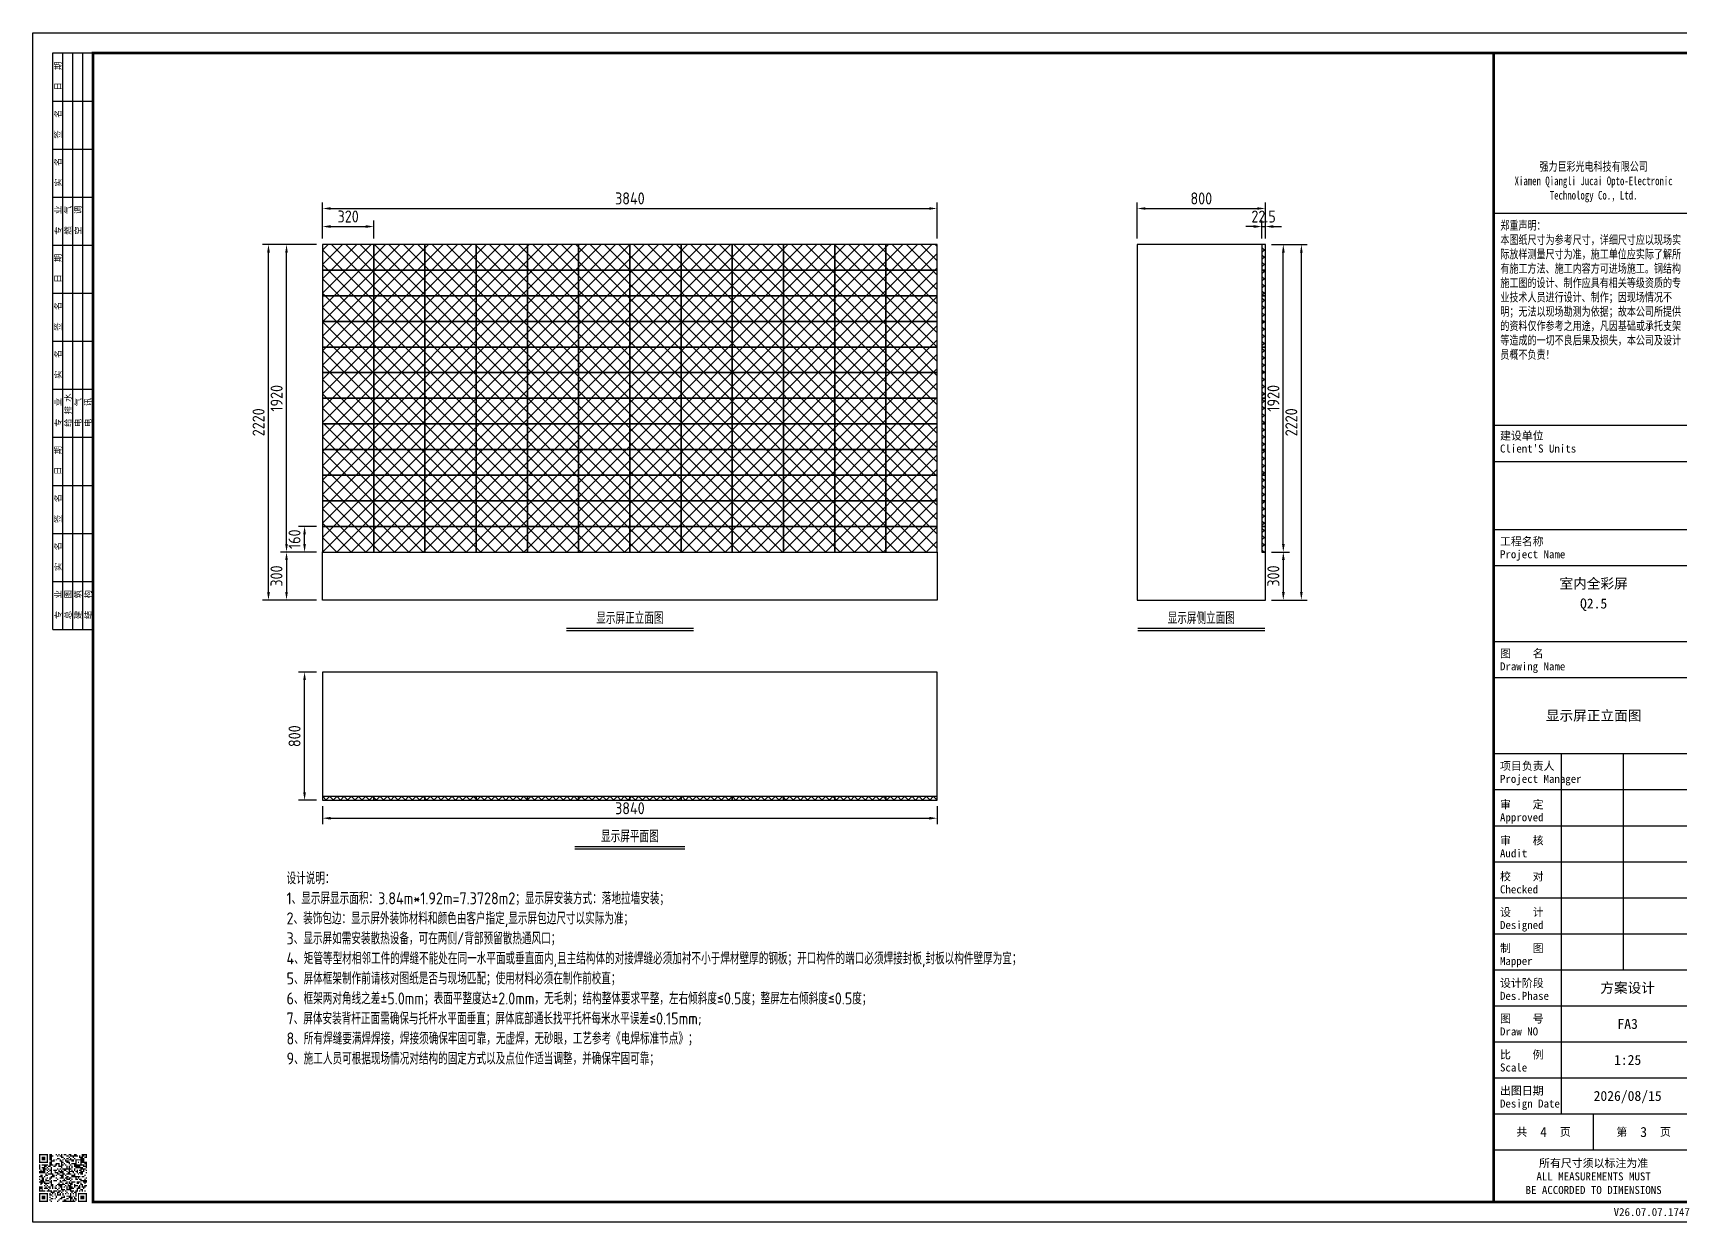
# Model space of a CAD drawing. Header units: millimetres. Extents: x -22809 to 19191, y -4184 to 3241.
# Drawn here: x -1809 to 8481, y -4184 to 3241 of the extents above; entities that cross this region are included whole.
import ezdxf
from ezdxf.enums import TextEntityAlignment as Align

# ---------------------------------------------------------------- set-up
doc = ezdxf.new("R2010")
doc.units = ezdxf.units.MM
doc.layers.add('ZGS09', color=8, linetype='Continuous')
doc.layers.add('会签栏框', color=4, linetype='Continuous')
doc.styles.add('ST', font='simsun.ttf', dxfattribs={"width": 0.75})
doc.styles.add('ZGS_CH', font='gbenor.shx', dxfattribs={"bigfont": 'gbcbig.shx'})
doc.dimstyles.new('25', dxfattribs={"dimscale": 25, "dimtxt": 3, "dimasz": 2, "dimexe": 1.5, "dimexo": 1.5, "dimgap": 1, "dimtad": 1, "dimdec": 4, "dimdsep": 46, "dimtxsty": 'ZGS_CH', "dimcen": 2.5, "dimdle": 1, "dimclrd": 3, "dimclre": 3, "dimclrt": 7, "dimazin": 3, "dimtfac": 1, "dimtix": 1, "dimtmove": 0, "dimatfit": 3, "dimarcsym": 0})

# ---------------------------------------------------------------- blocks, each defined once
blk = doc.blocks.new('*D6')
at = {"color": 3, "lineweight": -2}
for p, q in [((0, 1958), (0, 2070)), ((320, 1958), (320, 2070)), ((50, 2032), (270, 2032))]:
    blk.add_line(p, q, dxfattribs=at)
at = {"color": 3}
for points in [[(50, 2041), (50, 2024), (0, 2032)], [(270, 2024), (270, 2041), (320, 2032)]]:
    blk.add_solid(points, dxfattribs=at)
at = {"layer": 'Defpoints', "color": 0}
for p in [(320, 2032), (0, 1920), (320, 1920)]:
    blk.add_point(p, dxfattribs=at)
at = {"color": 7, "insert": (160, 2095), "char_height": 75, "attachment_point": 5, "style": 'ZGS_CH'}
blk.add_mtext('320', dxfattribs=at)
blk = doc.blocks.new('*D7')
at = {"color": 3, "lineweight": -2}
for p, q in [((0, 1958), (0, 2182)), ((3840, 1958), (3840, 2182)), ((50, 2145), (3790, 2145))]:
    blk.add_line(p, q, dxfattribs=at)
at = {"color": 3}
for points in [[(50, 2153), (50, 2137), (0, 2145)], [(3790, 2137), (3790, 2153), (3840, 2145)]]:
    blk.add_solid(points, dxfattribs=at)
at = {"layer": 'Defpoints', "color": 0}
for p in [(3840, 2145), (0, 1920), (3840, 1920)]:
    blk.add_point(p, dxfattribs=at)
at = {"color": 7, "insert": (1920, 2208), "char_height": 75, "attachment_point": 5, "style": 'ZGS_CH'}
blk.add_mtext('3840', dxfattribs=at)
blk = doc.blocks.new('*D8')
at = {"color": 3, "lineweight": -2}
for p, q in [((-38, 160), (-150, 160)), ((-112, 50), (-112, 110)), ((-38, 0), (-150, 0))]:
    blk.add_line(p, q, dxfattribs=at)
at = {"color": 3}
for points in [[(-104, 110), (-121, 110), (-112, 160)], [(-121, 50), (-104, 50), (-112, 0)]]:
    blk.add_solid(points, dxfattribs=at)
at = {"layer": 'Defpoints', "color": 0}
for p in [(-112, 160), (0, 160), (0, 0)]:
    blk.add_point(p, dxfattribs=at)
at = {"color": 7, "insert": (-175, 80), "char_height": 75, "attachment_point": 5, "rotation": 90, "style": 'ZGS_CH'}
blk.add_mtext('160', dxfattribs=at)
blk = doc.blocks.new('*D9')
at = {"color": 3, "lineweight": -2}
for p, q in [((-38, 1920), (-262, 1920)), ((-225, 50), (-225, 1870)), ((-38, 0), (-262, 0))]:
    blk.add_line(p, q, dxfattribs=at)
at = {"color": 3}
for points in [[(-217, 1870), (-233, 1870), (-225, 1920)], [(-233, 50), (-217, 50), (-225, 0)]]:
    blk.add_solid(points, dxfattribs=at)
at = {"layer": 'Defpoints', "color": 0}
for p in [(-225, 1920), (0, 1920), (0, 0)]:
    blk.add_point(p, dxfattribs=at)
at = {"color": 7, "insert": (-287, 960), "char_height": 75, "attachment_point": 5, "rotation": 90, "style": 'ZGS_CH'}
blk.add_mtext('1920', dxfattribs=at)
blk = doc.blocks.new('*D10')
at = {"color": 3, "lineweight": -2}
for p, q in [((-38, 0), (-262, 0)), ((-225, -50), (-225, -250)), ((-38, -300), (-262, -300))]:
    blk.add_line(p, q, dxfattribs=at)
at = {"color": 3}
for points in [[(-217, -50), (-233, -50), (-225, 0)], [(-233, -250), (-217, -250), (-225, -300)]]:
    blk.add_solid(points, dxfattribs=at)
at = {"layer": 'Defpoints', "color": 0}
for p in [(0, 0), (-225, -300), (0, -300)]:
    blk.add_point(p, dxfattribs=at)
at = {"color": 7, "insert": (-288, -150), "char_height": 75, "attachment_point": 5, "rotation": 90, "style": 'ZGS_CH'}
blk.add_mtext('300', dxfattribs=at)
blk = doc.blocks.new('*D11')
at = {"color": 3, "lineweight": -2}
for p, q in [((-38, 1920), (-375, 1920)), ((-338, -250), (-338, 1870)), ((-38, -300), (-375, -300))]:
    blk.add_line(p, q, dxfattribs=at)
at = {"color": 3}
for points in [[(-329, 1870), (-346, 1870), (-338, 1920)], [(-346, -250), (-329, -250), (-338, -300)]]:
    blk.add_solid(points, dxfattribs=at)
at = {"layer": 'Defpoints', "color": 0}
for p in [(-338, 1920), (0, 1920), (0, -300)]:
    blk.add_point(p, dxfattribs=at)
at = {"color": 7, "insert": (-400, 810), "char_height": 75, "attachment_point": 5, "rotation": 90, "style": 'ZGS_CH'}
blk.add_mtext('2220', dxfattribs=at)
blk = doc.blocks.new('*D12')
at = {"color": 3, "lineweight": -2}
for p, q in [((5928, 1920), (6040, 1920)), ((6002, 50), (6002, 1870)), ((5928, 0), (6040, 0))]:
    blk.add_line(p, q, dxfattribs=at)
at = {"color": 3}
for points in [[(6011, 1870), (5994, 1870), (6002, 1920)], [(5994, 50), (6011, 50), (6002, 0)]]:
    blk.add_solid(points, dxfattribs=at)
at = {"layer": 'Defpoints', "color": 0}
for p in [(5890, 1920), (6002, 1920), (5890, 0)]:
    blk.add_point(p, dxfattribs=at)
at = {"color": 7, "insert": (5940, 960), "char_height": 75, "attachment_point": 5, "rotation": 90, "style": 'ZGS_CH'}
blk.add_mtext('1920', dxfattribs=at)
blk = doc.blocks.new('*D13')
at = {"color": 3, "lineweight": -2}
for p, q in [((5928, 0), (6040, 0)), ((6002, -50), (6002, -250)), ((5928, -300), (6040, -300))]:
    blk.add_line(p, q, dxfattribs=at)
at = {"color": 3}
for points in [[(6011, -50), (5994, -50), (6002, 0)], [(5994, -250), (6011, -250), (6002, -300)]]:
    blk.add_solid(points, dxfattribs=at)
at = {"layer": 'Defpoints', "color": 0}
for p in [(5890, 0), (5890, -300), (6002, -300)]:
    blk.add_point(p, dxfattribs=at)
at = {"color": 7, "insert": (5940, -150), "char_height": 75, "attachment_point": 5, "rotation": 90, "style": 'ZGS_CH'}
blk.add_mtext('300', dxfattribs=at)
blk = doc.blocks.new('*D14')
at = {"color": 3, "lineweight": -2}
for p, q in [((5928, 1920), (6152, 1920)), ((6115, -250), (6115, 1870)), ((5928, -300), (6152, -300))]:
    blk.add_line(p, q, dxfattribs=at)
at = {"color": 3}
for points in [[(6123, 1870), (6107, 1870), (6115, 1920)], [(6107, -250), (6123, -250), (6115, -300)]]:
    blk.add_solid(points, dxfattribs=at)
at = {"layer": 'Defpoints', "color": 0}
for p in [(5890, 1920), (6115, 1920), (5890, -300)]:
    blk.add_point(p, dxfattribs=at)
at = {"color": 7, "insert": (6052, 810), "char_height": 75, "attachment_point": 5, "rotation": 90, "style": 'ZGS_CH'}
blk.add_mtext('2220', dxfattribs=at)
blk = doc.blocks.new('*D15')
at = {"color": 3, "lineweight": -2}
for p, q in [((5868, 1958), (5868, 2070)), ((5890, 1958), (5890, 2070)), ((5818, 2032), (5768, 2032)), ((5868, 2032), (5890, 2032)), ((5940, 2032), (5990, 2032))]:
    blk.add_line(p, q, dxfattribs=at)
at = {"color": 3}
for points in [[(5818, 2024), (5818, 2041), (5868, 2032)], [(5940, 2041), (5940, 2024), (5890, 2032)]]:
    blk.add_solid(points, dxfattribs=at)
at = {"layer": 'Defpoints', "color": 0}
for p in [(5890, 2032), (5868, 1920), (5890, 1920)]:
    blk.add_point(p, dxfattribs=at)
at = {"color": 7, "insert": (5879, 2095), "char_height": 75, "attachment_point": 5, "style": 'ZGS_CH'}
blk.add_mtext('22.5', dxfattribs=at)
blk = doc.blocks.new('*D16')
at = {"color": 3, "lineweight": -2}
for p, q in [((5090, 1958), (5090, 2182)), ((5890, 1958), (5890, 2182)), ((5140, 2145), (5840, 2145))]:
    blk.add_line(p, q, dxfattribs=at)
at = {"color": 3}
for points in [[(5140, 2153), (5140, 2137), (5090, 2145)], [(5840, 2137), (5840, 2153), (5890, 2145)]]:
    blk.add_solid(points, dxfattribs=at)
at = {"layer": 'Defpoints', "color": 0}
for p in [(5890, 2145), (5090, 1920), (5890, 1920)]:
    blk.add_point(p, dxfattribs=at)
at = {"color": 7, "insert": (5490, 2208), "char_height": 75, "attachment_point": 5, "style": 'ZGS_CH'}
blk.add_mtext('800', dxfattribs=at)
blk = doc.blocks.new('*D17')
at = {"color": 3, "lineweight": -2}
for p, q in [((0, -1588), (0, -1700)), ((3840, -1588), (3840, -1700)), ((50, -1662), (3790, -1662))]:
    blk.add_line(p, q, dxfattribs=at)
at = {"color": 3}
for points in [[(50, -1654), (50, -1671), (0, -1662)], [(3790, -1671), (3790, -1654), (3840, -1662)]]:
    blk.add_solid(points, dxfattribs=at)
at = {"layer": 'Defpoints', "color": 0}
for p in [(0, -1550), (3840, -1550), (3840, -1662)]:
    blk.add_point(p, dxfattribs=at)
at = {"color": 7, "insert": (1920, -1600), "char_height": 75, "attachment_point": 5, "style": 'ZGS_CH'}
blk.add_mtext('3840', dxfattribs=at)
blk = doc.blocks.new('*D18')
at = {"color": 3, "lineweight": -2}
for p, q in [((-38, -750), (-150, -750)), ((-112, -1500), (-112, -800)), ((-38, -1550), (-150, -1550))]:
    blk.add_line(p, q, dxfattribs=at)
at = {"color": 3}
for points in [[(-104, -800), (-121, -800), (-112, -750)], [(-121, -1500), (-104, -1500), (-112, -1550)]]:
    blk.add_solid(points, dxfattribs=at)
at = {"layer": 'Defpoints', "color": 0}
for p in [(-112, -750), (0, -750), (0, -1550)]:
    blk.add_point(p, dxfattribs=at)
at = {"color": 7, "insert": (-175, -1150), "char_height": 75, "attachment_point": 5, "rotation": 90, "style": 'ZGS_CH'}
blk.add_mtext('800', dxfattribs=at)
blk = doc.blocks.new('TK')
at = {"color": 4}
blk.add_lwpolyline([(0, 0), (-420, 0), (-420, 297), (0, 297)], close=True, dxfattribs=at)
at = {"color": 4, "const_width": 0.7}
blk.add_lwpolyline([(-5, 5), (-405, 5), (-405, 292), (-5, 292)], close=True, dxfattribs=at)
blk.add_lwpolyline([(-55, 5), (-55, 292)], dxfattribs=at)
at = {"color": 4}
for points in [[(-55, 252), (-5, 252)], [(-55, 199), (-5, 199)], [(-55, 190), (-5, 190)], [(-55, 173), (-5, 173)], [(-55, 164), (-5, 164)], [(-55, 145), (-5, 145)], [(-55, 136), (-5, 136)], [(-55, 117), (-5, 117)], [(-38, 27), (-38, 117)], [(-22.5, 63), (-22.5, 117)], [(-55, 108), (-5, 108)], [(-55, 99), (-5, 99)], [(-55, 90), (-5, 90)], [(-55, 81), (-5, 81)], [(-55, 72), (-5, 72)], [(-55, 63), (-5, 63)], [(-55, 54), (-5, 54)], [(-55, 45), (-5, 45)], [(-55, 36), (-5, 36)], [(-55, 27), (-5, 27)], [(-30, 18), (-30, 27)], [(-55, 18), (-5, 18)]]:
    blk.add_lwpolyline(points, dxfattribs=at)
at = {"color": 0, "const_width": 0.324}
for points in [[(-418.5, 16.84), (-416.23, 16.84)], [(-418.5, 16.51), (-418.18, 16.51)], [(-416.55, 16.51), (-416.23, 16.51)], [(-415.91, 16.84), (-415.26, 16.84)], [(-415.91, 16.51), (-414.93, 16.51)], [(-414.28, 16.84), (-413.96, 16.84)], [(-413.96, 16.51), (-413.64, 16.51)], [(-413.64, 16.84), (-413.31, 16.84)], [(-413.31, 16.51), (-412.66, 16.51)], [(-412.99, 16.84), (-412.66, 16.84)], [(-412.34, 16.84), (-411.69, 16.84)], [(-411.69, 16.51), (-411.04, 16.51)], [(-411.04, 16.84), (-410.39, 16.84)], [(-410.72, 16.51), (-408.77, 16.51)], [(-409.74, 16.84), (-409.09, 16.84)], [(-408.45, 16.51), (-408.12, 16.51)], [(-407.8, 16.84), (-406.5, 16.84)], [(-407.8, 16.51), (-407.15, 16.51)], [(-406.82, 16.51), (-406.5, 16.51)], [(-418.5, 16.19), (-418.18, 16.19)], [(-418.5, 15.86), (-418.18, 15.86)], [(-418.5, 15.54), (-418.18, 15.54)], [(-418.5, 15.22), (-418.18, 15.22)], [(-418.5, 14.89), (-416.23, 14.89)], [(-418.5, 14.24), (-418.18, 14.24)], [(-418.5, 13.92), (-418.18, 13.92)], [(-418.5, 13.59), (-418.18, 13.59)], [(-418.5, 13.27), (-418.18, 13.27)], [(-418.5, 12.62), (-416.88, 12.62)], [(-418.5, 12.3), (-416.88, 12.3)], [(-418.18, 12.95), (-417.85, 12.95)], [(-417.85, 16.19), (-416.88, 16.19)], [(-417.85, 15.86), (-416.88, 15.86)], [(-417.85, 15.54), (-416.88, 15.54)], [(-417.85, 14.24), (-416.23, 14.24)], [(-417.85, 13.59), (-416.88, 13.59)], [(-417.53, 13.27), (-416.55, 13.27)], [(-417.53, 12.95), (-416.88, 12.95)], [(-417.2, 13.92), (-416.55, 13.92)], [(-416.55, 16.19), (-416.23, 16.19)], [(-416.55, 15.86), (-416.23, 15.86)], [(-416.55, 15.54), (-416.23, 15.54)], [(-416.55, 15.22), (-416.23, 15.22)], [(-416.55, 13.59), (-416.23, 13.59)], [(-416.55, 12.95), (-416.23, 12.95)], [(-416.55, 12.3), (-416.23, 12.3)], [(-416.23, 13.92), (-415.58, 13.92)], [(-416.23, 13.27), (-415.91, 13.27)], [(-416.23, 12.62), (-415.91, 12.62)], [(-415.91, 16.19), (-415.26, 16.19)], [(-415.91, 15.86), (-415.26, 15.86)], [(-415.91, 15.54), (-415.26, 15.54)], [(-415.91, 14.89), (-415.26, 14.89)], [(-415.91, 14.57), (-415.26, 14.57)], [(-415.91, 14.24), (-414.93, 14.24)], [(-415.91, 12.95), (-415.26, 12.95)], [(-415.58, 15.22), (-414.61, 15.22)], [(-415.58, 13.59), (-415.26, 13.59)], [(-415.58, 13.27), (-415.26, 13.27)], [(-415.58, 12.62), (-415.26, 12.62)], [(-415.58, 12.3), (-415.26, 12.3)], [(-414.93, 15.54), (-414.61, 15.54)], [(-414.93, 13.92), (-414.28, 13.92)], [(-414.93, 12.95), (-413.96, 12.95)], [(-414.61, 14.24), (-413.96, 14.24)], [(-414.61, 12.62), (-414.28, 12.62)], [(-414.61, 12.3), (-413.64, 12.3)], [(-414.28, 15.54), (-413.96, 15.54)], [(-414.28, 14.57), (-413.31, 14.57)], [(-413.96, 15.86), (-413.31, 15.86)], [(-413.96, 13.27), (-413.64, 13.27)], [(-413.64, 14.24), (-413.31, 14.24)], [(-413.64, 13.92), (-412.66, 13.92)], [(-413.64, 12.95), (-413.31, 12.95)], [(-413.64, 12.62), (-412.34, 12.62)], [(-413.31, 15.54), (-412.99, 15.54)], [(-413.31, 15.22), (-412.66, 15.22)], [(-413.31, 13.27), (-412.99, 13.27)], [(-413.31, 12.3), (-412.34, 12.3)], [(-412.99, 16.19), (-412.34, 16.19)], [(-412.99, 14.89), (-412.34, 14.89)], [(-412.99, 14.57), (-412.66, 14.57)], [(-412.99, 14.24), (-412.34, 14.24)], [(-412.99, 13.59), (-412.66, 13.59)], [(-412.99, 12.95), (-412.66, 12.95)], [(-412.66, 15.54), (-412.34, 15.54)], [(-412.66, 13.27), (-410.39, 13.27)], [(-412.34, 15.86), (-412.01, 15.86)], [(-412.34, 14.57), (-412.01, 14.57)], [(-412.34, 12.95), (-411.69, 12.95)], [(-412.01, 15.54), (-411.69, 15.54)], [(-412.01, 15.22), (-411.04, 15.22)], [(-412.01, 14.24), (-411.69, 14.24)], [(-411.69, 15.86), (-411.04, 15.86)], [(-411.69, 14.89), (-410.72, 14.89)], [(-411.69, 13.92), (-411.36, 13.92)], [(-411.69, 13.59), (-411.36, 13.59)], [(-411.69, 12.62), (-411.36, 12.62)], [(-411.36, 12.3), (-410.72, 12.3)], [(-411.04, 16.19), (-410.72, 16.19)], [(-411.04, 15.54), (-409.74, 15.54)], [(-411.04, 14.57), (-410.72, 14.57)], [(-411.04, 13.92), (-410.72, 13.92)], [(-411.04, 13.59), (-410.72, 13.59)], [(-411.04, 12.95), (-410.72, 12.95)], [(-411.04, 12.62), (-409.74, 12.62)], [(-410.72, 15.86), (-410.39, 15.86)], [(-410.72, 14.24), (-410.39, 14.24)], [(-410.39, 15.22), (-409.74, 15.22)], [(-410.39, 14.57), (-409.09, 14.57)], [(-410.39, 13.92), (-410.07, 13.92)], [(-410.39, 13.59), (-410.07, 13.59)], [(-410.39, 12.95), (-410.07, 12.95)], [(-410.07, 16.19), (-409.74, 16.19)], [(-410.07, 12.3), (-409.74, 12.3)], [(-409.74, 15.86), (-409.42, 15.86)], [(-409.74, 14.24), (-407.15, 14.24)], [(-409.74, 13.92), (-408.12, 13.92)], [(-409.74, 13.27), (-409.42, 13.27)], [(-409.74, 12.95), (-409.42, 12.95)], [(-409.42, 15.54), (-407.15, 15.54)], [(-409.42, 15.22), (-409.09, 15.22)], [(-409.42, 14.89), (-409.09, 14.89)], [(-409.42, 13.59), (-407.47, 13.59)], [(-409.42, 12.62), (-408.77, 12.62)], [(-409.09, 12.95), (-408.77, 12.95)], [(-409.09, 12.3), (-408.77, 12.3)], [(-408.77, 14.89), (-408.45, 14.89)], [(-408.45, 16.19), (-407.47, 16.19)], [(-408.45, 12.95), (-407.8, 12.95)], [(-408.45, 12.3), (-407.47, 12.3)], [(-408.12, 15.86), (-407.15, 15.86)], [(-408.12, 15.22), (-407.15, 15.22)], [(-408.12, 14.89), (-406.5, 14.89)], [(-408.12, 14.57), (-407.8, 14.57)], [(-408.12, 13.27), (-406.82, 13.27)], [(-408.12, 12.62), (-407.15, 12.62)], [(-407.47, 13.92), (-406.5, 13.92)], [(-407.47, 12.95), (-407.15, 12.95)], [(-407.15, 16.19), (-406.5, 16.19)], [(-407.15, 14.57), (-406.5, 14.57)], [(-406.82, 14.24), (-406.5, 14.24)], [(-406.82, 13.59), (-406.5, 13.59)], [(-406.82, 12.95), (-406.5, 12.95)], [(-406.82, 12.3), (-406.5, 12.3)], [(-418.5, 11.32), (-417.53, 11.32)], [(-418.5, 10.68), (-418.18, 10.68)], [(-418.5, 10.03), (-416.88, 10.03)], [(-418.5, 8.73), (-417.53, 8.73)], [(-418.5, 8.41), (-417.53, 8.41)], [(-418.5, 8.08), (-418.18, 8.08)], [(-418.18, 11.65), (-417.53, 11.65)], [(-418.18, 10.35), (-417.2, 10.35)], [(-418.18, 9.7), (-417.53, 9.7)], [(-418.18, 9.38), (-417.85, 9.38)], [(-417.85, 11), (-417.2, 11)], [(-417.85, 10.68), (-417.2, 10.68)], [(-417.85, 8.08), (-417.53, 8.08)], [(-417.2, 11.32), (-416.88, 11.32)], [(-417.2, 9.7), (-415.91, 9.7)], [(-417.2, 9.05), (-416.88, 9.05)], [(-417.2, 8.41), (-416.23, 8.41)], [(-416.88, 11.97), (-416.55, 11.97)], [(-416.88, 11.65), (-416.23, 11.65)], [(-416.88, 10.68), (-416.55, 10.68)], [(-416.88, 10.35), (-415.91, 10.35)], [(-416.88, 9.38), (-416.55, 9.38)], [(-416.88, 8.73), (-416.55, 8.73)], [(-416.55, 11), (-416.23, 11)], [(-416.55, 9.05), (-416.23, 9.05)], [(-416.23, 11.97), (-414.93, 11.97)], [(-416.23, 8.73), (-415.58, 8.73)], [(-416.23, 8.08), (-415.91, 8.08)], [(-415.91, 11), (-415.26, 11)], [(-415.91, 10.68), (-415.58, 10.68)], [(-415.91, 10.03), (-415.26, 10.03)], [(-415.91, 8.41), (-415.58, 8.41)], [(-415.58, 11.32), (-414.61, 11.32)], [(-415.58, 10.35), (-415.26, 10.35)], [(-415.58, 9.7), (-415.26, 9.7)], [(-415.58, 9.38), (-414.93, 9.38)], [(-415.58, 9.05), (-414.93, 9.05)], [(-415.26, 11.65), (-414.61, 11.65)], [(-415.26, 8.73), (-414.93, 8.73)], [(-415.26, 8.41), (-414.93, 8.41)], [(-414.93, 10.35), (-413.96, 10.35)], [(-414.61, 8.73), (-414.28, 8.73)], [(-414.61, 8.41), (-413.96, 8.41)], [(-414.28, 11.65), (-413.96, 11.65)], [(-414.28, 11), (-413.96, 11)], [(-414.28, 9.05), (-413.96, 9.05)], [(-413.96, 11.97), (-413.31, 11.97)], [(-413.96, 10.68), (-413.64, 10.68)], [(-413.96, 9.38), (-412.01, 9.38)], [(-413.96, 8.08), (-413.64, 8.08)], [(-413.64, 9.7), (-413.31, 9.7)], [(-413.64, 9.05), (-412.66, 9.05)], [(-413.64, 8.41), (-413.31, 8.41)], [(-413.31, 11.65), (-412.34, 11.65)], [(-413.31, 11), (-412.34, 11)], [(-413.31, 10.35), (-412.99, 10.35)], [(-413.31, 10.03), (-412.66, 10.03)], [(-413.31, 8.73), (-412.66, 8.73)], [(-412.99, 11.32), (-412.34, 11.32)], [(-412.99, 8.41), (-412.66, 8.41)], [(-412.99, 8.08), (-412.01, 8.08)], [(-412.66, 11.97), (-412.01, 11.97)], [(-412.66, 10.35), (-411.69, 10.35)], [(-412.66, 9.7), (-412.34, 9.7)], [(-412.34, 10.68), (-412.01, 10.68)], [(-412.34, 8.73), (-412.01, 8.73)], [(-412.01, 11.65), (-411.69, 11.65)], [(-412.01, 11), (-411.36, 11)], [(-412.01, 9.7), (-411.36, 9.7)], [(-412.01, 9.05), (-411.69, 9.05)], [(-411.69, 11.97), (-410.39, 11.97)], [(-411.69, 11.32), (-411.04, 11.32)], [(-411.69, 10.68), (-410.72, 10.68)], [(-411.69, 10.03), (-411.36, 10.03)], [(-411.69, 8.73), (-411.36, 8.73)], [(-411.69, 8.41), (-411.36, 8.41)], [(-411.69, 8.08), (-410.39, 8.08)], [(-411.36, 9.38), (-411.04, 9.38)], [(-411.36, 9.05), (-410.39, 9.05)], [(-411.04, 11), (-410.39, 11)], [(-411.04, 10.03), (-410.72, 10.03)], [(-411.04, 9.7), (-410.07, 9.7)], [(-411.04, 8.73), (-410.07, 8.73)], [(-411.04, 8.41), (-409.74, 8.41)], [(-410.72, 10.35), (-410.39, 10.35)], [(-410.72, 9.38), (-410.07, 9.38)], [(-410.39, 11.65), (-409.42, 11.65)], [(-410.39, 11.32), (-408.12, 11.32)], [(-410.39, 10.68), (-410.07, 10.68)], [(-410.39, 10.03), (-409.42, 10.03)], [(-409.74, 11.97), (-409.42, 11.97)], [(-409.74, 9.38), (-409.42, 9.38)], [(-409.74, 9.05), (-408.77, 9.05)], [(-409.74, 8.73), (-409.42, 8.73)], [(-409.42, 11), (-409.09, 11)], [(-409.42, 10.68), (-408.77, 10.68)], [(-409.09, 10.03), (-408.12, 10.03)], [(-409.09, 9.7), (-408.45, 9.7)], [(-409.09, 8.41), (-408.12, 8.41)], [(-409.09, 8.08), (-408.77, 8.08)], [(-408.77, 11.97), (-408.45, 11.97)], [(-408.77, 11), (-408.45, 11)], [(-408.77, 8.73), (-408.12, 8.73)], [(-408.45, 10.68), (-407.8, 10.68)], [(-408.45, 9.05), (-408.12, 9.05)], [(-408.12, 11.97), (-407.47, 11.97)], [(-408.12, 10.35), (-406.5, 10.35)], [(-408.12, 9.7), (-407.8, 9.7)], [(-408.12, 9.38), (-407.47, 9.38)], [(-408.12, 8.08), (-407.47, 8.08)], [(-407.8, 11.32), (-407.15, 11.32)], [(-407.8, 9.05), (-407.47, 9.05)], [(-407.8, 8.73), (-406.82, 8.73)], [(-407.47, 10.03), (-406.5, 10.03)], [(-407.47, 8.41), (-407.15, 8.41)], [(-407.15, 11.65), (-406.82, 11.65)], [(-407.15, 10.68), (-406.82, 10.68)], [(-407.15, 9.7), (-406.82, 9.7)], [(-407.15, 9.05), (-406.5, 9.05)], [(-406.82, 11), (-406.5, 11)], [(-418.5, 7.76), (-416.88, 7.76)], [(-418.5, 7.11), (-416.23, 7.11)], [(-418.5, 6.78), (-418.18, 6.78)], [(-418.5, 6.46), (-418.18, 6.46)], [(-418.5, 6.14), (-418.18, 6.14)], [(-418.5, 5.81), (-418.18, 5.81)], [(-418.5, 5.49), (-418.18, 5.49)], [(-418.5, 5.16), (-416.23, 5.16)], [(-417.85, 6.46), (-416.88, 6.46)], [(-417.85, 6.14), (-416.88, 6.14)], [(-417.85, 5.81), (-416.88, 5.81)], [(-416.55, 7.76), (-415.26, 7.76)], [(-416.55, 6.78), (-416.23, 6.78)], [(-416.55, 6.46), (-416.23, 6.46)], [(-416.55, 6.14), (-416.23, 6.14)], [(-416.55, 5.81), (-416.23, 5.81)], [(-416.55, 5.49), (-416.23, 5.49)], [(-415.91, 7.11), (-415.58, 7.11)], [(-415.91, 6.78), (-415.26, 6.78)], [(-415.91, 6.14), (-415.58, 6.14)], [(-415.91, 5.49), (-415.58, 5.49)], [(-415.58, 7.43), (-414.61, 7.43)], [(-415.58, 5.81), (-414.93, 5.81)], [(-415.58, 5.16), (-415.26, 5.16)], [(-415.26, 7.11), (-414.93, 7.11)], [(-415.26, 6.46), (-414.93, 6.46)], [(-414.93, 7.76), (-413.96, 7.76)], [(-414.61, 7.11), (-414.28, 7.11)], [(-414.61, 6.78), (-414.28, 6.78)], [(-414.61, 5.81), (-414.28, 5.81)], [(-414.28, 6.46), (-413.96, 6.46)], [(-414.28, 6.14), (-413.96, 6.14)], [(-413.96, 7.43), (-413.31, 7.43)], [(-413.96, 7.11), (-413.64, 7.11)], [(-413.96, 6.78), (-412.99, 6.78)], [(-413.96, 5.16), (-413.64, 5.16)], [(-413.64, 7.76), (-412.99, 7.76)], [(-413.64, 5.49), (-413.31, 5.49)], [(-413.31, 7.11), (-412.99, 7.11)], [(-413.31, 5.81), (-412.66, 5.81)], [(-412.99, 7.43), (-412.66, 7.43)], [(-412.99, 6.14), (-412.01, 6.14)], [(-412.66, 7.76), (-412.34, 7.76)], [(-412.66, 7.11), (-412.34, 7.11)], [(-412.66, 6.78), (-412.34, 6.78)], [(-412.66, 5.16), (-409.42, 5.16)], [(-412.34, 6.46), (-412.01, 6.46)], [(-412.34, 5.49), (-411.69, 5.49)], [(-412.01, 7.76), (-411.69, 7.76)], [(-412.01, 7.11), (-411.69, 7.11)], [(-411.69, 7.43), (-411.36, 7.43)], [(-411.69, 6.46), (-410.39, 6.46)], [(-411.69, 5.81), (-411.04, 5.81)], [(-411.36, 7.11), (-411.04, 7.11)], [(-411.04, 6.14), (-410.07, 6.14)], [(-410.72, 7.76), (-409.74, 7.76)], [(-410.72, 7.11), (-410.39, 7.11)], [(-410.72, 6.78), (-410.39, 6.78)], [(-410.72, 5.81), (-410.07, 5.81)], [(-410.72, 5.49), (-410.39, 5.49)], [(-410.39, 7.43), (-410.07, 7.43)], [(-410.07, 7.11), (-409.74, 7.11)], [(-410.07, 6.46), (-409.74, 6.46)], [(-410.07, 5.49), (-409.74, 5.49)], [(-409.74, 7.43), (-409.09, 7.43)], [(-409.74, 6.14), (-409.42, 6.14)], [(-409.74, 5.81), (-409.09, 5.81)], [(-409.42, 7.76), (-408.77, 7.76)], [(-409.42, 7.11), (-409.09, 7.11)], [(-409.42, 6.78), (-409.09, 6.78)], [(-409.42, 6.46), (-409.09, 6.46)], [(-409.42, 5.49), (-409.09, 5.49)], [(-408.77, 7.11), (-406.5, 7.11)], [(-408.77, 6.78), (-408.45, 6.78)], [(-408.77, 6.46), (-408.45, 6.46)], [(-408.77, 6.14), (-408.45, 6.14)], [(-408.77, 5.81), (-408.45, 5.81)], [(-408.77, 5.49), (-408.45, 5.49)], [(-408.77, 5.16), (-406.5, 5.16)], [(-408.45, 7.76), (-408.12, 7.76)], [(-408.12, 6.46), (-407.15, 6.46)], [(-408.12, 6.14), (-407.15, 6.14)], [(-408.12, 5.81), (-407.15, 5.81)], [(-407.8, 7.76), (-407.47, 7.76)], [(-407.15, 7.76), (-406.82, 7.76)], [(-406.82, 6.78), (-406.5, 6.78)], [(-406.82, 6.46), (-406.5, 6.46)], [(-406.82, 6.14), (-406.5, 6.14)], [(-406.82, 5.81), (-406.5, 5.81)], [(-406.82, 5.49), (-406.5, 5.49)]]:
    blk.add_lwpolyline(points, dxfattribs=at)
at = {"layer": '会签栏框', "color": 4}
for points in [[(-415, 148), (-415, 292)], [(-415, 292), (-405, 292)], [(-412.5, 148), (-412.5, 292)], [(-410, 148), (-410, 292)], [(-407.5, 148), (-407.5, 292)], [(-415, 280), (-405, 280)], [(-415, 268), (-405, 268)], [(-415, 256), (-405, 256)], [(-415, 244), (-405, 244)], [(-415, 232), (-405, 232)], [(-415, 220), (-405, 220)], [(-415, 208), (-405, 208)], [(-415, 196), (-405, 196)], [(-415, 184), (-405, 184)], [(-415, 172), (-405, 172)], [(-415, 160), (-405, 160)], [(-415, 148), (-405, 148)]]:
    blk.add_lwpolyline(points, dxfattribs=at)
at = {"color": 4, "style": 'ST'}
for s, p in [('建设单位', (-53.4, 195.4)), ("Client'S Units", (-53.4, 192.2)), ('工程名称', (-53.4, 169)), ('Project Name', (-53.4, 165.8)), ('图    名', (-53.4, 141)), ('Drawing Name', (-53.4, 137.8)), ('项目负责人', (-53.4, 112.9)), ('Project Manager', (-53.4, 109.7)), ('审    定', (-53.4, 103.3)), ('Approved', (-53.4, 100.1)), ('审    核', (-53.4, 94.3)), ('Audit', (-53.4, 91.1)), ('校    对', (-53.4, 85.3)), ('Checked', (-53.4, 82.1)), ('设    计', (-53.4, 76.4)), ('Designed', (-53.4, 73.2)), ('制    图', (-53.4, 67.4)), ('Mapper', (-53.4, 64.2)), ('设计阶段', (-53.4, 58.7)), ('Des.Phase', (-53.4, 55.5)), ('图    号', (-53.4, 49.8)), ('Draw NO', (-53.4, 46.6)), ('比    例', (-53.4, 40.8)), ('Scale', (-53.4, 37.6)), ('出图日期', (-53.4, 31.8)), ('Design Date', (-53.4, 28.6)), ('V26.07.07.1747', (-25, 1.5))]:
    blk.add_text(s, height=2, dxfattribs=at).set_placement(p)
for s, p in [('共      页', (-42.5, 22.5)), ('第      页', (-17.5, 22.5))]:
    blk.add_text(s, height=2, dxfattribs=at).set_placement(p, align=Align.MIDDLE_CENTER)
blk.add_text('202600000', height=2, rotation=90, dxfattribs=at).set_placement((-1.5, 5))
for s, p in [('ALL MEASUREMENTS MUST', (-30, 10.4)), ('所有尺寸须以标注为准', (-30, 13.7)), ('BE ACCORDED TO DIMENSIONS', (-30, 7))]:
    blk.add_text(s, height=2, dxfattribs=at).set_placement(p, align=Align.CENTER)
at = {"color": 4, "char_height": 2.15, "style": 'ST'}
for s, insert, width, attachment_point in [('强力巨彩光电科技有限公司\\PXiamen Qiangli Jucai Opto-Electronic Technology Co., Ltd.', (-30, 259.7), 50, 5), ('郑重声明：\\P本图纸尺寸为参考尺寸，详细尺寸应以现场实际放样测量尺寸为准，施工单位应实际了解所有施工方法、施工内容方可进场施工。钢结构施工图的设计、制作应具有相关等级资质的专业技术人员进行设计、制作；因现场情况不明；无法以现场勘测为依据；故本公司所提供的资料仅作参考之用途，凡因基础或承托支架等造成的一切不良后果及损失，本公司及设计员概不负责！', (-53.3, 250), 46.8, 1)]:
    blk.add_mtext(s, dxfattribs=dict(at, insert=insert, width=width, attachment_point=attachment_point))
at = {"color": 4, "style": 'ST'}
for tag, p in [('建设单位', (-30, 181.5)), ('工程名称1', (-30, 159.5)), ('工程名称2', (-30, 154.5)), ('工程名称3', (-30, 149.5)), ('图名', (-30, 126.5)), ('设计阶段', (-21.5, 58.5)), ('图号', (-21.5, 49.5)), ('比例', (-21.5, 40.5)), ('出图日期', (-21.5, 31.5)), ('总页', (-42.5, 22.5)), ('页码', (-17.5, 22.5))]:
    blk.add_attdef(tag, text='', height=2.5, dxfattribs=at).set_placement(p, align=Align.MIDDLE_CENTER)
at = {"layer": '会签栏框', "color": 4, "style": 'ST'}
for s, p in [('日   期', (-413, 282.6)), ('签   名', (-413, 270.6)), ('实   名', (-413, 258.6)), ('专   业', (-413, 246.6)), ('燃   气', (-410.5, 246.6)), ('空   调', (-408, 246.6)), ('日   期', (-413, 234.6)), ('签   名', (-413, 222.6)), ('实   名', (-413, 210.6)), ('给 排 水', (-410.5, 198.6)), ('专   业', (-413, 198.6)), ('电   气', (-408, 198.6)), ('电   讯', (-405.5, 198.6)), ('日   期', (-413, 186.6)), ('签   名', (-413, 174.6)), ('实   名', (-413, 162.6)), ('专   业', (-413, 150.6)), ('总   图', (-410.5, 150.6)), ('建   筑', (-408, 150.6)), ('结   构', (-405.5, 150.6))]:
    blk.add_text(s, height=1.5, rotation=90, dxfattribs=at).set_placement(p)

msp = doc.modelspace()

# ---------------------------------------------------------------- hatches: boundary and pattern name
at = {"true_color": 0x0000ff}
h = msp.add_hatch(dxfattribs=at)
h.set_pattern_fill('ANSI37', color=5, scale=20)
h.paths.add_polyline_path([(0, 0), (3840, 0), (3840, 1920), (0, 1920)])
h = msp.add_hatch(dxfattribs=at)
h.set_pattern_fill('ANSI37', color=5, scale=10)
h.paths.add_polyline_path([(5867.5, 0), (5890, 0), (5890, 1920), (5867.5, 1920)])
h = msp.add_hatch(dxfattribs=at)
h.set_pattern_fill('ANSI37', color=5, scale=10)
h.paths.add_polyline_path([(0, -1550), (3840, -1550), (3840, -1527.5), (0, -1527.5)])

# ---------------------------------------------------------------- linework, layer by layer
at = {"color": 6}
for p, q in [((1523.28786, -475.43656), (2316.71214, -475.43656)), ((1523.28786, -490.43656), (2316.71214, -490.43656)), ((5093.28786, -475.43656), (5886.71214, -475.43656)), ((5093.28786, -490.43656), (5886.71214, -490.43656)), ((1575.67531, -1837.93656), (2264.32469, -1837.93656)), ((1575.67531, -1852.93656), (2264.32469, -1852.93656))]:
    msp.add_line(p, q, dxfattribs=at)
for points in [[(0, 0), (3840, 0), (3840, 1920), (0, 1920)], [(5090, -300), (5890, -300), (5890, 1920), (5090, 1920)], [(5867.5, 0), (5890, 0), (5890, 1920), (5867.5, 1920)], [(0, 0), (3840, 0), (3840, -300), (0, -300)], [(0, -1550), (3840, -1550), (3840, -750), (0, -750)], [(0, -1550), (3840, -1550), (3840, -1527.5), (0, -1527.5)]]:
    msp.add_lwpolyline(points, close=True)
at = {"layer": 'ZGS09'}
for points in [[(0, 1760), (320, 1760), (320, 1920), (0, 1920)], [(320, 1760), (640, 1760), (640, 1920), (320, 1920)], [(640, 1760), (960, 1760), (960, 1920), (640, 1920)], [(960, 1760), (1280, 1760), (1280, 1920), (960, 1920)], [(1280, 1760), (1600, 1760), (1600, 1920), (1280, 1920)], [(1600, 1760), (1920, 1760), (1920, 1920), (1600, 1920)], [(1920, 1760), (2240, 1760), (2240, 1920), (1920, 1920)], [(2240, 1760), (2560, 1760), (2560, 1920), (2240, 1920)], [(2560, 1760), (2880, 1760), (2880, 1920), (2560, 1920)], [(2880, 1760), (3200, 1760), (3200, 1920), (2880, 1920)], [(3200, 1760), (3520, 1760), (3520, 1920), (3200, 1920)], [(3520, 1760), (3840, 1760), (3840, 1920), (3520, 1920)], [(5867.5, 1760), (5890, 1760), (5890, 1920), (5867.5, 1920)], [(0, 1600), (320, 1600), (320, 1760), (0, 1760)], [(320, 1600), (640, 1600), (640, 1760), (320, 1760)], [(640, 1600), (960, 1600), (960, 1760), (640, 1760)], [(960, 1600), (1280, 1600), (1280, 1760), (960, 1760)], [(1280, 1600), (1600, 1600), (1600, 1760), (1280, 1760)], [(1600, 1600), (1920, 1600), (1920, 1760), (1600, 1760)], [(1920, 1600), (2240, 1600), (2240, 1760), (1920, 1760)], [(2240, 1600), (2560, 1600), (2560, 1760), (2240, 1760)], [(2560, 1600), (2880, 1600), (2880, 1760), (2560, 1760)], [(2880, 1600), (3200, 1600), (3200, 1760), (2880, 1760)], [(3200, 1600), (3520, 1600), (3520, 1760), (3200, 1760)], [(3520, 1600), (3840, 1600), (3840, 1760), (3520, 1760)], [(5867.5, 1600), (5890, 1600), (5890, 1760), (5867.5, 1760)], [(0, 1440), (320, 1440), (320, 1600), (0, 1600)], [(320, 1440), (640, 1440), (640, 1600), (320, 1600)], [(640, 1440), (960, 1440), (960, 1600), (640, 1600)], [(960, 1440), (1280, 1440), (1280, 1600), (960, 1600)], [(1280, 1440), (1600, 1440), (1600, 1600), (1280, 1600)], [(1600, 1440), (1920, 1440), (1920, 1600), (1600, 1600)], [(1920, 1440), (2240, 1440), (2240, 1600), (1920, 1600)], [(2240, 1440), (2560, 1440), (2560, 1600), (2240, 1600)], [(2560, 1440), (2880, 1440), (2880, 1600), (2560, 1600)], [(2880, 1440), (3200, 1440), (3200, 1600), (2880, 1600)], [(3200, 1440), (3520, 1440), (3520, 1600), (3200, 1600)], [(3520, 1440), (3840, 1440), (3840, 1600), (3520, 1600)], [(5867.5, 1440), (5890, 1440), (5890, 1600), (5867.5, 1600)], [(0, 1280), (320, 1280), (320, 1440), (0, 1440)], [(320, 1280), (640, 1280), (640, 1440), (320, 1440)], [(640, 1280), (960, 1280), (960, 1440), (640, 1440)], [(960, 1280), (1280, 1280), (1280, 1440), (960, 1440)], [(1280, 1280), (1600, 1280), (1600, 1440), (1280, 1440)], [(1600, 1280), (1920, 1280), (1920, 1440), (1600, 1440)], [(1920, 1280), (2240, 1280), (2240, 1440), (1920, 1440)], [(2240, 1280), (2560, 1280), (2560, 1440), (2240, 1440)], [(2560, 1280), (2880, 1280), (2880, 1440), (2560, 1440)], [(2880, 1280), (3200, 1280), (3200, 1440), (2880, 1440)], [(3200, 1280), (3520, 1280), (3520, 1440), (3200, 1440)], [(3520, 1280), (3840, 1280), (3840, 1440), (3520, 1440)], [(5867.5, 1280), (5890, 1280), (5890, 1440), (5867.5, 1440)], [(0, 1120), (320, 1120), (320, 1280), (0, 1280)], [(320, 1120), (640, 1120), (640, 1280), (320, 1280)], [(640, 1120), (960, 1120), (960, 1280), (640, 1280)], [(960, 1120), (1280, 1120), (1280, 1280), (960, 1280)], [(1280, 1120), (1600, 1120), (1600, 1280), (1280, 1280)], [(1600, 1120), (1920, 1120), (1920, 1280), (1600, 1280)], [(1920, 1120), (2240, 1120), (2240, 1280), (1920, 1280)], [(2240, 1120), (2560, 1120), (2560, 1280), (2240, 1280)], [(2560, 1120), (2880, 1120), (2880, 1280), (2560, 1280)], [(2880, 1120), (3200, 1120), (3200, 1280), (2880, 1280)], [(3200, 1120), (3520, 1120), (3520, 1280), (3200, 1280)], [(3520, 1120), (3840, 1120), (3840, 1280), (3520, 1280)], [(5867.5, 1120), (5890, 1120), (5890, 1280), (5867.5, 1280)], [(0, 960), (320, 960), (320, 1120), (0, 1120)], [(320, 960), (640, 960), (640, 1120), (320, 1120)], [(640, 960), (960, 960), (960, 1120), (640, 1120)], [(960, 960), (1280, 960), (1280, 1120), (960, 1120)], [(1280, 960), (1600, 960), (1600, 1120), (1280, 1120)], [(1600, 960), (1920, 960), (1920, 1120), (1600, 1120)], [(1920, 960), (2240, 960), (2240, 1120), (1920, 1120)], [(2240, 960), (2560, 960), (2560, 1120), (2240, 1120)], [(2560, 960), (2880, 960), (2880, 1120), (2560, 1120)], [(2880, 960), (3200, 960), (3200, 1120), (2880, 1120)], [(3200, 960), (3520, 960), (3520, 1120), (3200, 1120)], [(3520, 960), (3840, 960), (3840, 1120), (3520, 1120)], [(5867.5, 960), (5890, 960), (5890, 1120), (5867.5, 1120)], [(0, 800), (320, 800), (320, 960), (0, 960)], [(320, 800), (640, 800), (640, 960), (320, 960)], [(640, 800), (960, 800), (960, 960), (640, 960)], [(960, 800), (1280, 800), (1280, 960), (960, 960)], [(1280, 800), (1600, 800), (1600, 960), (1280, 960)], [(1600, 800), (1920, 800), (1920, 960), (1600, 960)], [(1920, 800), (2240, 800), (2240, 960), (1920, 960)], [(2240, 800), (2560, 800), (2560, 960), (2240, 960)], [(2560, 800), (2880, 800), (2880, 960), (2560, 960)], [(2880, 800), (3200, 800), (3200, 960), (2880, 960)], [(3200, 800), (3520, 800), (3520, 960), (3200, 960)], [(3520, 800), (3840, 800), (3840, 960), (3520, 960)], [(5867.5, 800), (5890, 800), (5890, 960), (5867.5, 960)], [(0, 640), (320, 640), (320, 800), (0, 800)], [(320, 640), (640, 640), (640, 800), (320, 800)], [(640, 640), (960, 640), (960, 800), (640, 800)], [(960, 640), (1280, 640), (1280, 800), (960, 800)], [(1280, 640), (1600, 640), (1600, 800), (1280, 800)], [(1600, 640), (1920, 640), (1920, 800), (1600, 800)], [(1920, 640), (2240, 640), (2240, 800), (1920, 800)], [(2240, 640), (2560, 640), (2560, 800), (2240, 800)], [(2560, 640), (2880, 640), (2880, 800), (2560, 800)], [(2880, 640), (3200, 640), (3200, 800), (2880, 800)], [(3200, 640), (3520, 640), (3520, 800), (3200, 800)], [(3520, 640), (3840, 640), (3840, 800), (3520, 800)], [(5867.5, 640), (5890, 640), (5890, 800), (5867.5, 800)], [(0, 480), (320, 480), (320, 640), (0, 640)], [(320, 480), (640, 480), (640, 640), (320, 640)], [(640, 480), (960, 480), (960, 640), (640, 640)], [(960, 480), (1280, 480), (1280, 640), (960, 640)], [(1280, 480), (1600, 480), (1600, 640), (1280, 640)], [(1600, 480), (1920, 480), (1920, 640), (1600, 640)], [(1920, 480), (2240, 480), (2240, 640), (1920, 640)], [(2240, 480), (2560, 480), (2560, 640), (2240, 640)], [(2560, 480), (2880, 480), (2880, 640), (2560, 640)], [(2880, 480), (3200, 480), (3200, 640), (2880, 640)], [(3200, 480), (3520, 480), (3520, 640), (3200, 640)], [(3520, 480), (3840, 480), (3840, 640), (3520, 640)], [(5867.5, 480), (5890, 480), (5890, 640), (5867.5, 640)], [(0, 320), (320, 320), (320, 480), (0, 480)], [(320, 320), (640, 320), (640, 480), (320, 480)], [(640, 320), (960, 320), (960, 480), (640, 480)], [(960, 320), (1280, 320), (1280, 480), (960, 480)], [(1280, 320), (1600, 320), (1600, 480), (1280, 480)], [(1600, 320), (1920, 320), (1920, 480), (1600, 480)], [(1920, 320), (2240, 320), (2240, 480), (1920, 480)], [(2240, 320), (2560, 320), (2560, 480), (2240, 480)], [(2560, 320), (2880, 320), (2880, 480), (2560, 480)], [(2880, 320), (3200, 320), (3200, 480), (2880, 480)], [(3200, 320), (3520, 320), (3520, 480), (3200, 480)], [(3520, 320), (3840, 320), (3840, 480), (3520, 480)], [(5867.5, 320), (5890, 320), (5890, 480), (5867.5, 480)], [(0, 160), (320, 160), (320, 320), (0, 320)], [(320, 160), (640, 160), (640, 320), (320, 320)], [(640, 160), (960, 160), (960, 320), (640, 320)], [(960, 160), (1280, 160), (1280, 320), (960, 320)], [(1280, 160), (1600, 160), (1600, 320), (1280, 320)], [(1600, 160), (1920, 160), (1920, 320), (1600, 320)], [(1920, 160), (2240, 160), (2240, 320), (1920, 320)], [(2240, 160), (2560, 160), (2560, 320), (2240, 320)], [(2560, 160), (2880, 160), (2880, 320), (2560, 320)], [(2880, 160), (3200, 160), (3200, 320), (2880, 320)], [(3200, 160), (3520, 160), (3520, 320), (3200, 320)], [(3520, 160), (3840, 160), (3840, 320), (3520, 320)], [(5867.5, 160), (5890, 160), (5890, 320), (5867.5, 320)], [(0, 0), (320, 0), (320, 160), (0, 160)], [(320, 0), (640, 0), (640, 160), (320, 160)], [(640, 0), (960, 0), (960, 160), (640, 160)], [(960, 0), (1280, 0), (1280, 160), (960, 160)], [(1280, 0), (1600, 0), (1600, 160), (1280, 160)], [(1600, 0), (1920, 0), (1920, 160), (1600, 160)], [(1920, 0), (2240, 0), (2240, 160), (1920, 160)], [(2240, 0), (2560, 0), (2560, 160), (2240, 160)], [(2560, 0), (2880, 0), (2880, 160), (2560, 160)], [(2880, 0), (3200, 0), (3200, 160), (2880, 160)], [(3200, 0), (3520, 0), (3520, 160), (3200, 160)], [(3520, 0), (3840, 0), (3840, 160), (3520, 160)], [(5867.5, 0), (5890, 0), (5890, 160), (5867.5, 160)], [(0, -1550), (320, -1550), (320, -1527.5), (0, -1527.5)], [(320, -1550), (640, -1550), (640, -1527.5), (320, -1527.5)], [(640, -1550), (960, -1550), (960, -1527.5), (640, -1527.5)], [(960, -1550), (1280, -1550), (1280, -1527.5), (960, -1527.5)], [(1280, -1550), (1600, -1550), (1600, -1527.5), (1280, -1527.5)], [(1600, -1550), (1920, -1550), (1920, -1527.5), (1600, -1527.5)], [(1920, -1550), (2240, -1550), (2240, -1527.5), (1920, -1527.5)], [(2240, -1550), (2560, -1550), (2560, -1527.5), (2240, -1527.5)], [(2560, -1550), (2880, -1550), (2880, -1527.5), (2560, -1527.5)], [(2880, -1550), (3200, -1550), (3200, -1527.5), (2880, -1527.5)], [(3200, -1550), (3520, -1550), (3520, -1527.5), (3200, -1527.5)], [(3520, -1550), (3840, -1550), (3840, -1527.5), (3520, -1527.5)]]:
    msp.add_lwpolyline(points, close=True, dxfattribs=at)

# ---------------------------------------------------------------- block references
at = {"xscale": 25, "yscale": 25}
msp.add_blockref('TK', (8690.7725, -4183.8625), dxfattribs=at).add_auto_attribs({'工程名称1': '室内全彩屏', '工程名称2': 'Q2.5', '图名': '显示屏正立面图', '设计阶段': '方案设计', '图号': 'FA3', '比例': '1:25', '出图日期': '2026/08/15', '总页': '4', '页码': '3'})

# ---------------------------------------------------------------- texts
at = {"style": 'ZGS_CH'}
for s, p in [('显示屏正立面图', (1920, -412.5)), ('显示屏侧立面图', (5490, -412.5)), ('显示屏平面图', (1920, -1775))]:
    msp.add_text(s, height=75, dxfattribs=at).set_placement(p, align=Align.MIDDLE_CENTER)
at = {"insert": (-225, -2000), "char_height": 75, "attachment_point": 1, "style": 'ZGS_CH'}
msp.add_mtext('设计说明：\\P1、显示屏显示面积：\\C1;3.84m*1.92m=7.3728m2\\C0;；显示屏安装方式：\\C1;落地拉墙\\C0;安装；\\P2、装饰包边：显示屏外装饰材料和颜色由客户指定,显示屏包边尺寸以实际为准；\\P3、显示屏如需安装散热设备，可在两侧/背部预留散热通风口；\\P4、矩管等型材相邻工件的焊缝不能处在同一水平面或垂直面内,且主结构体的对接焊缝必须加衬不小于焊材壁厚的钢板；开口构件的端口必须焊接封板,封板以构件壁厚为宜；\\P5、屏体框架制作前请核对图纸是否与现场匹配；使用材料必须在制作前校直；\\P6、框架两对角线之差±5.0mm；表面平整度达±2.0mm，无毛刺；结构整体要求平整，左右倾斜度≤0.5度；整屏左右倾斜度≤0.5度；\\P7、屏体安装背杆正面需确保与托杆水平面垂直；屏体底部通长找平托杆每米水平误差≤0.15mm;\\P8、所有焊缝要满焊焊接，焊接须确保牢固可靠，无虚焊，无砂眼，工艺参考《电焊标准节点》；\\P9、施工人员可根据现场情况对结构的固定方式以及点位作适当调整，并确保牢固可靠；', dxfattribs=at)

# ---------------------------------------------------------------- dimensions: what is measured, and where the dimension line sits
for base, p1, p2, picture, middle in [((3840, 2145), (0, 1920), (3840, 1920), '*D7', (1920, 2207.5)), ((5890, 2145), (5090, 1920), (5890, 1920), '*D16', (5490, 2207.5)), ((320, 2032.5), (0, 1920), (320, 1920), '*D6', (160, 2095)), ((5890, 2032.5), (5867.5, 1920), (5890, 1920), '*D15', (5878.75, 2095)), ((3840, -1662.5), (0, -1550), (3840, -1550), '*D17', (1920, -1600))]:
    dim = msp.add_linear_dim(base=base, p1=p1, p2=p2, dimstyle='25')
    dim.commit()
    dim.dimension.update_dxf_attribs({"geometry": picture, "text_midpoint": middle})
for base, p1, p2, picture, middle in [((-337.5, 1920), (0, -300), (0, 1920), '*D11', (-400, 810)), ((-225, 1920), (0, 0), (0, 1920), '*D9', (-287.5, 960)), ((6002.5, 1920), (5890, 0), (5890, 1920), '*D12', (5940, 960)), ((6115, 1920), (5890, -300), (5890, 1920), '*D14', (6052.5, 810)), ((-112.5, 160), (0, 0), (0, 160), '*D8', (-175, 80)), ((-225, -300), (0, 0), (0, -300), '*D10', (-287.5, -150)), ((6002.5, -300), (5890, 0), (5890, -300), '*D13', (5940, -150)), ((-112.5, -750), (0, -1550), (0, -750), '*D18', (-175, -1150))]:
    dim = msp.add_linear_dim(base=base, p1=p1, p2=p2, angle=90, dimstyle='25')
    dim.commit()
    dim.dimension.update_dxf_attribs({"geometry": picture, "text_midpoint": middle})

doc.saveas('drawing.dxf')
